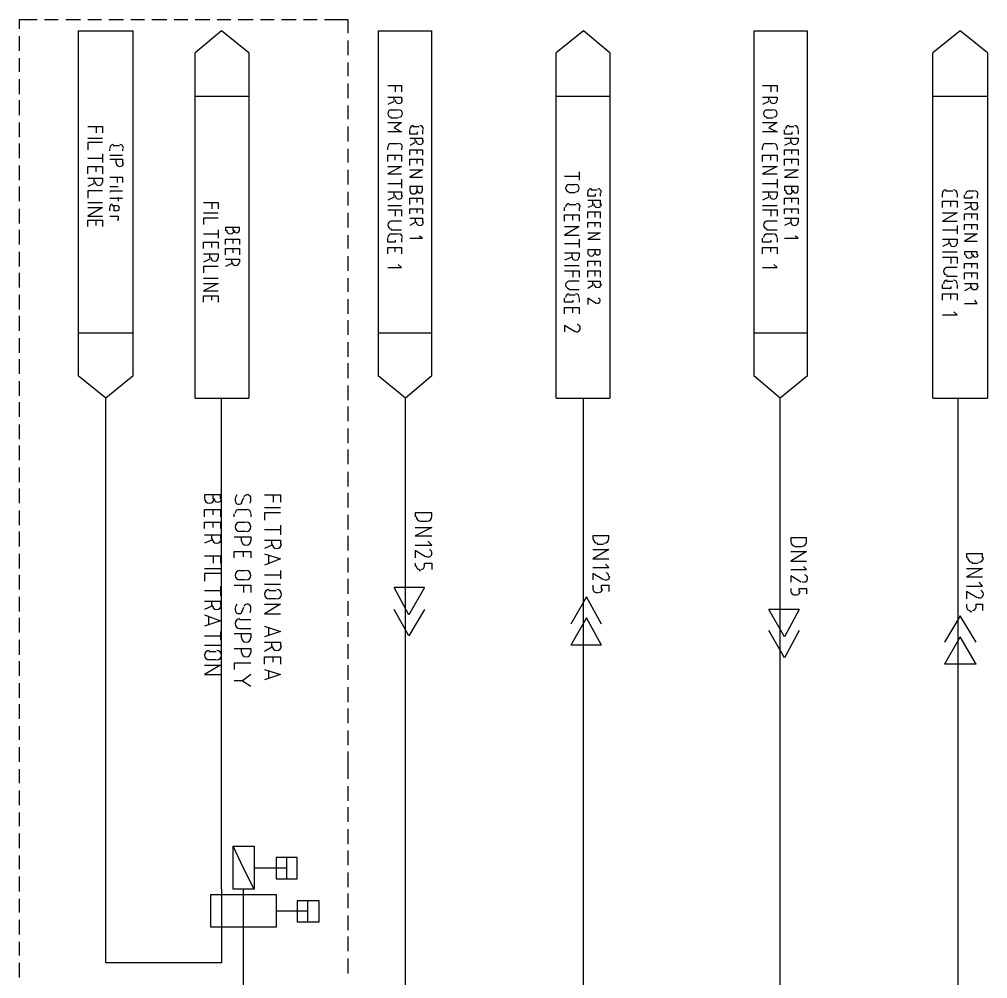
# Model space of a CAD drawing. Header units: millimetres. Extents: x 0 to 33.1, y 1.5 to 45.3.
# Drawn here: x 2.253 to 3.786, y 40.646 to 42.166 of the extents above; entities that cross this region are included whole.
import ezdxf

# ---------------------------------------------------------------- set-up
doc = ezdxf.new("R2010")
doc.units = ezdxf.units.MM
doc.header["$MEASUREMENT"] = 0
doc.layers.get('0').update_dxf_attribs({"linetype": 'CONTINUOUS'})

msp = doc.modelspace()

# ---------------------------------------------------------------- linework, layer by layer
at = {"color": 0, "linetype": 'Continuous'}
for p, q in [((2.25276, 42.1511), (2.25276, 42.1661)), ((2.25276, 42.1661), (2.28108, 42.1661)), ((2.29275, 42.1661), (2.31446, 42.1661)), ((2.32611, 42.1661), (2.34944, 42.1661)), ((2.36111, 42.1661), (2.38276, 42.1661)), ((2.39442, 42.1661), (2.41775, 42.1661)), ((2.42947, 42.1661), (2.45111, 42.1661)), ((2.46278, 42.1661), (2.48611, 42.1661)), ((2.49778, 42.1661), (2.51942, 42.1661)), ((2.53108, 42.1661), (2.55447, 42.1661)), ((2.56614, 42.1661), (2.58778, 42.1661)), ((2.59944, 42.1661), (2.62278, 42.1661)), ((2.63444, 42.1661), (2.65608, 42.1661)), ((2.66775, 42.1661), (2.69114, 42.1661)), ((2.70281, 42.1661), (2.72444, 42.1661)), ((2.73611, 42.1661), (2.76443, 42.1661)), ((2.76443, 42.1661), (2.77279, 42.1661)), ((2.77279, 42.1661), (2.77279, 42.1444)), ((2.25276, 42.1161), (2.25276, 42.1394)), ((2.34614, 42.1478), (2.43278, 42.1478)), ((2.34614, 42.1478), (2.34614, 41.6011)), ((2.43278, 41.6011), (2.43278, 42.1478)), ((2.57275, 42.1478), (2.53108, 42.1128)), ((2.6161, 42.1128), (2.57275, 42.1478)), ((2.82113, 42.1478), (2.90608, 42.1478)), ((2.82113, 42.1478), (2.82113, 41.6011)), ((2.90608, 41.6011), (2.90608, 42.1478)), ((3.14611, 42.1478), (3.10275, 42.1128)), ((3.18778, 42.1128), (3.14611, 42.1478)), ((3.41613, 42.1478), (3.50108, 42.1478)), ((3.41613, 42.1478), (3.41613, 41.6011)), ((3.50108, 41.6011), (3.50108, 42.1478)), ((3.74278, 42.1478), (3.69943, 42.1128)), ((3.78614, 42.1128), (3.74278, 42.1478)), ((2.77279, 42.1328), (2.77279, 42.1094)), ((2.53108, 41.5661), (2.53108, 42.1128)), ((2.6161, 42.1128), (2.6161, 41.5661)), ((3.10275, 41.5661), (3.10275, 42.1128)), ((3.18778, 42.1128), (3.18778, 41.5661)), ((3.69943, 41.5661), (3.69943, 42.1128)), ((3.78614, 42.1128), (3.78614, 41.5661)), ((2.25276, 42.0828), (2.25276, 42.1044)), ((2.77279, 42.0978), (2.77279, 42.0761)), ((2.25276, 42.0478), (2.25276, 42.0711)), ((2.77279, 42.0644), (2.77279, 42.0411)), ((2.8361, 42.0611), (2.85781, 42.0611)), ((2.84776, 42.0611), (2.84776, 42.0511)), ((2.85781, 42.0611), (2.85781, 42.0511)), ((3.42947, 42.0611), (3.45281, 42.0611)), ((3.44276, 42.0611), (3.44276, 42.0511)), ((3.45281, 42.0611), (3.45281, 42.0511)), ((2.25276, 42.0144), (2.25276, 42.0378)), ((2.53108, 42.0444), (2.6161, 42.0444)), ((2.8361, 42.0428), (2.85781, 42.0428)), ((2.84614, 42.0361), (2.8361, 42.0311)), ((2.84614, 42.0378), (2.84614, 42.0428)), ((2.85781, 42.0428), (2.85781, 42.0378)), ((3.10275, 42.0444), (3.18778, 42.0444)), ((3.42947, 42.0428), (3.45281, 42.0428)), ((3.43946, 42.0361), (3.42947, 42.0311)), ((3.43946, 42.0378), (3.43946, 42.0428)), ((3.45281, 42.0428), (3.45281, 42.0378)), ((3.69943, 42.0444), (3.78614, 42.0444)), ((2.77279, 42.0294), (2.77279, 42.0078)), ((2.8411, 42.0228), (2.85275, 42.0228)), ((3.43608, 42.0228), (3.44613, 42.0228)), ((2.25276, 41.9794), (2.25276, 42.0028)), ((2.8361, 42.0028), (2.85781, 42.0028)), ((2.85275, 42.0094), (2.8411, 42.0094)), ((2.85781, 42.0028), (2.84614, 41.9944)), ((3.42947, 42.0028), (3.45281, 42.0028)), ((3.44613, 42.0094), (3.43608, 42.0094)), ((3.45281, 42.0028), (3.43946, 41.9944)), ((2.36111, 41.9961), (2.38444, 41.9961)), ((2.37446, 41.9961), (2.37446, 41.9861)), ((2.38444, 41.9961), (2.38444, 41.9861)), ((2.77279, 41.9961), (2.77279, 41.9728)), ((2.85781, 41.9878), (2.8361, 41.9878)), ((2.84614, 41.9944), (2.85781, 41.9878)), ((2.8711, 41.9844), (2.8711, 41.9911)), ((2.88276, 41.9844), (2.8711, 41.9844)), ((2.87608, 41.9961), (2.88612, 41.9961)), ((2.88276, 41.9878), (2.88276, 41.9844)), ((2.89111, 41.9911), (2.89111, 41.9844)), ((3.45281, 41.9878), (3.42947, 41.9878)), ((3.43946, 41.9944), (3.45281, 41.9878)), ((3.46446, 41.9844), (3.46446, 41.9911)), ((3.47613, 41.9844), (3.46446, 41.9844)), ((3.47114, 41.9961), (3.47944, 41.9961)), ((3.47613, 41.9878), (3.47613, 41.9844)), ((3.48611, 41.9911), (3.48611, 41.9844)), ((2.25276, 41.9461), (2.25276, 41.9694)), ((2.36111, 41.9778), (2.38444, 41.9778)), ((2.38444, 41.9711), (2.36111, 41.9711)), ((2.36111, 41.9711), (2.36111, 41.9594)), ((2.8411, 41.9694), (2.85275, 41.9694)), ((2.8711, 41.9778), (2.89111, 41.9778)), ((2.87944, 41.9711), (2.8711, 41.9661)), ((2.87944, 41.9728), (2.87944, 41.9778)), ((2.89111, 41.9778), (2.89111, 41.9728)), ((3.43446, 41.9694), (3.44613, 41.9694)), ((3.46446, 41.9778), (3.48611, 41.9778)), ((3.47444, 41.9711), (3.46446, 41.9661)), ((3.47444, 41.9728), (3.47444, 41.9778)), ((3.48611, 41.9778), (3.48611, 41.9728)), ((2.39611, 41.9578), (2.39611, 41.9611)), ((2.4011, 41.9661), (2.41114, 41.9661)), ((2.41612, 41.9611), (2.41612, 41.9578)), ((2.77279, 41.9611), (2.77279, 41.9394)), ((2.8361, 41.9594), (2.8361, 41.9628)), ((2.85781, 41.9628), (2.85781, 41.9594)), ((2.8711, 41.9511), (2.8711, 41.9594)), ((2.8711, 41.9594), (2.89111, 41.9594)), ((2.88276, 41.9528), (2.88276, 41.9594)), ((2.89111, 41.9594), (2.89111, 41.9511)), ((3.42947, 41.9594), (3.42947, 41.9628)), ((3.45281, 41.9628), (3.45281, 41.9594)), ((3.46446, 41.9511), (3.46446, 41.9594)), ((3.46446, 41.9594), (3.48611, 41.9594)), ((3.47613, 41.9528), (3.47613, 41.9594)), ((3.48611, 41.9594), (3.48611, 41.9511)), ((2.36111, 41.9461), (2.38444, 41.9461)), ((2.38444, 41.9528), (2.38444, 41.9394)), ((2.39611, 41.9511), (2.41612, 41.9511)), ((2.39611, 41.9444), (2.41612, 41.9444)), ((2.40608, 41.9378), (2.40608, 41.9444)), ((2.41612, 41.9444), (2.41612, 41.9378)), ((2.8361, 41.9411), (2.8361, 41.9511)), ((2.8361, 41.9511), (2.85781, 41.9511)), ((2.84776, 41.9428), (2.84776, 41.9511)), ((2.85781, 41.9511), (2.85781, 41.9411)), ((2.8711, 41.9344), (2.8711, 41.9444)), ((2.8711, 41.9444), (2.89111, 41.9444)), ((2.88276, 41.9378), (2.88276, 41.9444)), ((2.89111, 41.9444), (2.89111, 41.9344)), ((3.42947, 41.9411), (3.42947, 41.9511)), ((3.42947, 41.9511), (3.45281, 41.9511)), ((3.44276, 41.9428), (3.44276, 41.9511)), ((3.45281, 41.9511), (3.45281, 41.9411)), ((3.46446, 41.9344), (3.46446, 41.9444)), ((3.46446, 41.9444), (3.48611, 41.9444)), ((3.47613, 41.9378), (3.47613, 41.9444)), ((3.48611, 41.9444), (3.48611, 41.9344)), ((2.25276, 41.9111), (2.25276, 41.9344)), ((2.36111, 41.9211), (2.36111, 41.9328)), ((2.36111, 41.9328), (2.38444, 41.9328)), ((2.37446, 41.9244), (2.37446, 41.9328)), ((2.38444, 41.9328), (2.38444, 41.9211)), ((2.77279, 41.9278), (2.77279, 41.9044)), ((2.8361, 41.9328), (2.85781, 41.9328)), ((2.85781, 41.9328), (2.8361, 41.9211)), ((2.8711, 41.9278), (2.89111, 41.9278)), ((2.89111, 41.9278), (2.8711, 41.9161)), ((3.13943, 41.9244), (3.13943, 41.9111)), ((3.42947, 41.9328), (3.45281, 41.9328)), ((3.45281, 41.9328), (3.42947, 41.9211)), ((3.46446, 41.9278), (3.48611, 41.9278)), ((3.48611, 41.9278), (3.46446, 41.9161)), ((2.36111, 41.9144), (2.38444, 41.9144)), ((2.3711, 41.9078), (2.3711, 41.9144)), ((2.38444, 41.9144), (2.38444, 41.9078)), ((2.39611, 41.9161), (2.41612, 41.9161)), ((2.40776, 41.9161), (2.40776, 41.9078)), ((2.41612, 41.9161), (2.41612, 41.9078)), ((2.8361, 41.9211), (2.85781, 41.9211)), ((2.85781, 41.9128), (2.85781, 41.8994)), ((2.8711, 41.9161), (2.89111, 41.9161)), ((3.1161, 41.9178), (3.13943, 41.9178)), ((3.42947, 41.9211), (3.45281, 41.9211)), ((3.45281, 41.9128), (3.45281, 41.8994)), ((3.46446, 41.9161), (3.48611, 41.9161)), ((2.25276, 41.8778), (2.25276, 41.9011)), ((2.3711, 41.9061), (2.36111, 41.9011)), ((2.38444, 41.8944), (2.36111, 41.8944)), ((2.36111, 41.8944), (2.36111, 41.8828)), ((2.39611, 41.9011), (2.40944, 41.9011)), ((2.39779, 41.8944), (2.41612, 41.8944)), ((2.41612, 41.9011), (2.41612, 41.9011)), ((2.77279, 41.8928), (2.77279, 41.8711)), ((2.8361, 41.9061), (2.85781, 41.9061)), ((2.8361, 41.8928), (2.85781, 41.8928)), ((2.84614, 41.8861), (2.84614, 41.8928)), ((2.85781, 41.8928), (2.85781, 41.8861)), ((2.8711, 41.9011), (2.8711, 41.8944)), ((2.89111, 41.9011), (2.8711, 41.9011)), ((2.88276, 41.8944), (2.88276, 41.9011)), ((2.89111, 41.8944), (2.89111, 41.9011)), ((3.12278, 41.9044), (3.13276, 41.9044)), ((3.15776, 41.8961), (3.16775, 41.8961)), ((3.42947, 41.9061), (3.45281, 41.9061)), ((3.42947, 41.8928), (3.45281, 41.8928)), ((3.43946, 41.8861), (3.43946, 41.8928)), ((3.45281, 41.8928), (3.45281, 41.8861)), ((3.46446, 41.9011), (3.46446, 41.8944)), ((3.48611, 41.9011), (3.46446, 41.9011)), ((3.47613, 41.8944), (3.47613, 41.9011)), ((3.48611, 41.8944), (3.48611, 41.9011)), ((3.71946, 41.8944), (3.73112, 41.8944)), ((3.75613, 41.8944), (3.76443, 41.8944)), ((2.39611, 41.8828), (2.41612, 41.8828)), ((2.40944, 41.8844), (2.40944, 41.8778)), ((2.84614, 41.8844), (2.8361, 41.8794)), ((2.8711, 41.8728), (2.8711, 41.8828)), ((2.8711, 41.8828), (2.89111, 41.8828)), ((2.88276, 41.8761), (2.88276, 41.8828)), ((2.89111, 41.8828), (2.89111, 41.8728)), ((3.13276, 41.8911), (3.12278, 41.8911)), ((3.15278, 41.8861), (3.15278, 41.8911)), ((3.16444, 41.8861), (3.15278, 41.8861)), ((3.15278, 41.8794), (3.17279, 41.8794)), ((3.16114, 41.8728), (3.16114, 41.8794)), ((3.16444, 41.8894), (3.16444, 41.8861)), ((3.17279, 41.8911), (3.17279, 41.8861)), ((3.17279, 41.8794), (3.17279, 41.8728)), ((3.43946, 41.8844), (3.42947, 41.8794)), ((3.46446, 41.8728), (3.46446, 41.8828)), ((3.46446, 41.8828), (3.48611, 41.8828)), ((3.47613, 41.8761), (3.47613, 41.8828)), ((3.48611, 41.8828), (3.48611, 41.8728)), ((3.71446, 41.8844), (3.71446, 41.8894)), ((3.71446, 41.8678), (3.71446, 41.8778)), ((3.71446, 41.8778), (3.73779, 41.8778)), ((3.72775, 41.8694), (3.72775, 41.8778)), ((3.73779, 41.8894), (3.73779, 41.8844)), ((3.73779, 41.8778), (3.73779, 41.8678)), ((3.74946, 41.8828), (3.74946, 41.8878)), ((3.76112, 41.8828), (3.74946, 41.8828)), ((3.76112, 41.8861), (3.76112, 41.8828)), ((3.76942, 41.8878), (3.76942, 41.8828)), ((2.25276, 41.8428), (2.25276, 41.8661)), ((2.36111, 41.8761), (2.38444, 41.8761)), ((2.36111, 41.8678), (2.38444, 41.8678)), ((2.38444, 41.8678), (2.36111, 41.8544)), ((2.39611, 41.8628), (2.39611, 41.8678)), ((2.39947, 41.8711), (2.40608, 41.8711)), ((2.40278, 41.8628), (2.40278, 41.8711)), ((2.40608, 41.8628), (2.40278, 41.8628)), ((2.54443, 41.8761), (2.56776, 41.8761)), ((2.55778, 41.8761), (2.55778, 41.8661)), ((2.56776, 41.8761), (2.56776, 41.8661)), ((2.8361, 41.8711), (2.85781, 41.8711)), ((2.8361, 41.8644), (2.85781, 41.8644)), ((2.84776, 41.8644), (2.84776, 41.8544)), ((2.85781, 41.8644), (2.85781, 41.8544)), ((2.8711, 41.8578), (2.8711, 41.8661)), ((2.8711, 41.8661), (2.89111, 41.8661)), ((2.88276, 41.8594), (2.88276, 41.8661)), ((2.89111, 41.8661), (2.89111, 41.8578)), ((3.1161, 41.8628), (3.1161, 41.8678)), ((3.12278, 41.8728), (3.13444, 41.8728)), ((3.13943, 41.8678), (3.13943, 41.8628)), ((3.16114, 41.8711), (3.15278, 41.8678)), ((3.42947, 41.8711), (3.45281, 41.8711)), ((3.42947, 41.8644), (3.45281, 41.8644)), ((3.44276, 41.8644), (3.44276, 41.8544)), ((3.45281, 41.8644), (3.45281, 41.8544)), ((3.46446, 41.8578), (3.46446, 41.8661)), ((3.46446, 41.8661), (3.48611, 41.8661)), ((3.47613, 41.8594), (3.47613, 41.8661)), ((3.48611, 41.8661), (3.48611, 41.8578)), ((3.74946, 41.8761), (3.76942, 41.8761)), ((3.75944, 41.8694), (3.74946, 41.8644)), ((3.75944, 41.8761), (3.75944, 41.8694)), ((3.76942, 41.8761), (3.76942, 41.8694)), ((2.36111, 41.8544), (2.38444, 41.8544)), ((2.36111, 41.8378), (2.36111, 41.8478)), ((2.36111, 41.8478), (2.38444, 41.8478)), ((2.37446, 41.8394), (2.37446, 41.8478)), ((2.38444, 41.8478), (2.38444, 41.8378)), ((2.39611, 41.8544), (2.40944, 41.8544)), ((2.40944, 41.8478), (2.40776, 41.8478)), ((2.40944, 41.8544), (2.40944, 41.8478)), ((2.54443, 41.8594), (2.56776, 41.8594)), ((2.56776, 41.8511), (2.54443, 41.8511)), ((2.54443, 41.8511), (2.54443, 41.8411)), ((2.77279, 41.8594), (2.77279, 41.8361)), ((2.85781, 41.8461), (2.8411, 41.8461)), ((2.8711, 41.8511), (2.89111, 41.8511)), ((2.87944, 41.8511), (2.87944, 41.8444)), ((2.89111, 41.8511), (2.89111, 41.8444)), ((3.1161, 41.8461), (3.1161, 41.8561)), ((3.1161, 41.8561), (3.13943, 41.8561)), ((3.12944, 41.8478), (3.12944, 41.8561)), ((3.13943, 41.8561), (3.13943, 41.8461)), ((3.15278, 41.8511), (3.15278, 41.8611)), ((3.15278, 41.8611), (3.17279, 41.8611)), ((3.16444, 41.8528), (3.16444, 41.8611)), ((3.17279, 41.8611), (3.17279, 41.8511)), ((3.45281, 41.8461), (3.43608, 41.8461)), ((3.46446, 41.8511), (3.48611, 41.8511)), ((3.47444, 41.8511), (3.47444, 41.8444)), ((3.48611, 41.8511), (3.48611, 41.8444)), ((3.71446, 41.8594), (3.73779, 41.8594)), ((3.73779, 41.8594), (3.71446, 41.8461)), ((3.71446, 41.8461), (3.73779, 41.8461)), ((3.74946, 41.8478), (3.74946, 41.8578)), ((3.74946, 41.8578), (3.76942, 41.8578)), ((3.76112, 41.8511), (3.76112, 41.8578)), ((3.76942, 41.8578), (3.76942, 41.8478)), ((2.25276, 41.8094), (2.25276, 41.8328)), ((2.56776, 41.8328), (2.56776, 41.8194)), ((2.57943, 41.8361), (2.57943, 41.8311)), ((2.60113, 41.8361), (2.57943, 41.8361)), ((2.5911, 41.8311), (2.5911, 41.8361)), ((2.60113, 41.8311), (2.60113, 41.8361)), ((2.8411, 41.8328), (2.85781, 41.8328)), ((2.87944, 41.8444), (2.8711, 41.8394)), ((3.1161, 41.8378), (3.13943, 41.8378)), ((3.13943, 41.8378), (3.1161, 41.8244)), ((3.15278, 41.8361), (3.15278, 41.8444)), ((3.15278, 41.8444), (3.17279, 41.8444)), ((3.16444, 41.8378), (3.16444, 41.8444)), ((3.17279, 41.8444), (3.17279, 41.8361)), ((3.43608, 41.8328), (3.45281, 41.8328)), ((3.47444, 41.8444), (3.46446, 41.8394)), ((3.71446, 41.8328), (3.73779, 41.8328)), ((3.73779, 41.8394), (3.73779, 41.8261)), ((3.74946, 41.8328), (3.74946, 41.8411)), ((3.74946, 41.8411), (3.76942, 41.8411)), ((3.76112, 41.8344), (3.76112, 41.8411)), ((3.76942, 41.8411), (3.76942, 41.8328)), ((2.54443, 41.8261), (2.56776, 41.8261)), ((2.57943, 41.8094), (2.57943, 41.8178)), ((2.57943, 41.8178), (2.60113, 41.8178)), ((2.5911, 41.8111), (2.5911, 41.8178)), ((2.60113, 41.8178), (2.60113, 41.8094)), ((2.77279, 41.8244), (2.77279, 41.8028)), ((2.8361, 41.8128), (2.8361, 41.8194)), ((2.8411, 41.8261), (2.85275, 41.8261)), ((2.84776, 41.8161), (2.84776, 41.8128)), ((2.85781, 41.8194), (2.85781, 41.8128)), ((2.8711, 41.8194), (2.89111, 41.8194)), ((2.89111, 41.8194), (2.88612, 41.8228)), ((3.1161, 41.8244), (3.13943, 41.8244)), ((3.13943, 41.8178), (3.13943, 41.8044)), ((3.15278, 41.8278), (3.17279, 41.8278)), ((3.17279, 41.8278), (3.15278, 41.8178)), ((3.15278, 41.8178), (3.17279, 41.8178)), ((3.42947, 41.8128), (3.42947, 41.8194)), ((3.43608, 41.8261), (3.44613, 41.8261)), ((3.44276, 41.8161), (3.44276, 41.8128)), ((3.45281, 41.8194), (3.45281, 41.8128)), ((3.46446, 41.8194), (3.48611, 41.8194)), ((3.48611, 41.8194), (3.48113, 41.8228)), ((3.71446, 41.8178), (3.73779, 41.8178)), ((3.72444, 41.8178), (3.72444, 41.8111)), ((3.73779, 41.8178), (3.73779, 41.8111)), ((3.74946, 41.8261), (3.76942, 41.8261)), ((3.76942, 41.8261), (3.74946, 41.8144)), ((2.54443, 41.8028), (2.54443, 41.8128)), ((2.54443, 41.8128), (2.56776, 41.8128)), ((2.55778, 41.8044), (2.55778, 41.8128)), ((2.56776, 41.8128), (2.56776, 41.8028)), ((2.57943, 41.7928), (2.57943, 41.8028)), ((2.57943, 41.8028), (2.60113, 41.8028)), ((2.5911, 41.7961), (2.5911, 41.8028)), ((2.60113, 41.8028), (2.60113, 41.7928)), ((2.84776, 41.8128), (2.8361, 41.8128)), ((2.8361, 41.7944), (2.8361, 41.8044)), ((2.8361, 41.8044), (2.85781, 41.8044)), ((2.84776, 41.7978), (2.84776, 41.8044)), ((2.85781, 41.8044), (2.85781, 41.7944)), ((3.1161, 41.8111), (3.13943, 41.8111)), ((3.15278, 41.8011), (3.15278, 41.7961)), ((3.17279, 41.8011), (3.15278, 41.8011)), ((3.16444, 41.7961), (3.16444, 41.8011)), ((3.17279, 41.7961), (3.17279, 41.8011)), ((3.44276, 41.8128), (3.42947, 41.8128)), ((3.42947, 41.7944), (3.42947, 41.8044)), ((3.42947, 41.8044), (3.45281, 41.8044)), ((3.44276, 41.7978), (3.44276, 41.8044)), ((3.45281, 41.8044), (3.45281, 41.7944)), ((3.72444, 41.8111), (3.71446, 41.8061)), ((3.74946, 41.8144), (3.76942, 41.8144)), ((2.25276, 41.7744), (2.25276, 41.7978)), ((2.54443, 41.7944), (2.56776, 41.7944)), ((2.55447, 41.7861), (2.54443, 41.7811)), ((2.55447, 41.7878), (2.55447, 41.7944)), ((2.56776, 41.7944), (2.56776, 41.7878)), ((2.57943, 41.7861), (2.60113, 41.7861)), ((2.58946, 41.7811), (2.58946, 41.7861)), ((2.60113, 41.7861), (2.60113, 41.7811)), ((2.77279, 41.7911), (2.77279, 41.7678)), ((3.1161, 41.7961), (3.13943, 41.7961)), ((3.12776, 41.7894), (3.1161, 41.7844)), ((3.12776, 41.7961), (3.12776, 41.7894)), ((3.13943, 41.7961), (3.13943, 41.7894)), ((3.71446, 41.7978), (3.73779, 41.7978)), ((3.71446, 41.7894), (3.73779, 41.7894)), ((3.72775, 41.7894), (3.72775, 41.7794)), ((3.73779, 41.7894), (3.73779, 41.7794)), ((3.74946, 41.7978), (3.74946, 41.7928)), ((3.76942, 41.7978), (3.74946, 41.7978)), ((3.76112, 41.7928), (3.76112, 41.7978)), ((3.76942, 41.7928), (3.76942, 41.7978)), ((2.56776, 41.7744), (2.54443, 41.7744)), ((2.54443, 41.7744), (2.54443, 41.7644)), ((2.58946, 41.7794), (2.57943, 41.7744)), ((2.8361, 41.7728), (2.85781, 41.7728)), ((2.85781, 41.7728), (2.85275, 41.7778)), ((3.1161, 41.7761), (3.13943, 41.7761)), ((3.15278, 41.7744), (3.15278, 41.7828)), ((3.15278, 41.7828), (3.17279, 41.7828)), ((3.16444, 41.7761), (3.16444, 41.7828)), ((3.17279, 41.7828), (3.17279, 41.7744)), ((3.42947, 41.7728), (3.45281, 41.7728)), ((3.45281, 41.7728), (3.44775, 41.7778)), ((3.73779, 41.7728), (3.72114, 41.7728)), ((3.74946, 41.7711), (3.74946, 41.7794)), ((3.74946, 41.7794), (3.76942, 41.7794)), ((3.76112, 41.7728), (3.76112, 41.7794)), ((3.76942, 41.7794), (3.76942, 41.7711)), ((2.25276, 41.7411), (2.25276, 41.7644)), ((2.54443, 41.7561), (2.56776, 41.7561)), ((2.77279, 41.7561), (2.77279, 41.7344)), ((3.1161, 41.7678), (3.13943, 41.7678)), ((3.12944, 41.7678), (3.12944, 41.7578)), ((3.13943, 41.7678), (3.13943, 41.7578)), ((3.15278, 41.7578), (3.15278, 41.7678)), ((3.15278, 41.7678), (3.17279, 41.7678)), ((3.16444, 41.7594), (3.16444, 41.7678)), ((3.17279, 41.7678), (3.17279, 41.7578)), ((3.72114, 41.7594), (3.73779, 41.7594)), ((3.74946, 41.7544), (3.74946, 41.7644)), ((3.74946, 41.7644), (3.76942, 41.7644)), ((3.76112, 41.7578), (3.76112, 41.7644)), ((3.76942, 41.7644), (3.76942, 41.7544)), ((2.54443, 41.7478), (2.56776, 41.7478)), ((2.56776, 41.7478), (2.54443, 41.7361)), ((3.13943, 41.7511), (3.12278, 41.7511)), ((3.15278, 41.7511), (3.17279, 41.7511)), ((3.16114, 41.7444), (3.15278, 41.7394)), ((3.16114, 41.7461), (3.16114, 41.7511)), ((3.17279, 41.7511), (3.17279, 41.7461)), ((3.71446, 41.7394), (3.71446, 41.7461)), ((3.72775, 41.7394), (3.71446, 41.7394)), ((3.72114, 41.7511), (3.73112, 41.7511)), ((3.72775, 41.7428), (3.72775, 41.7394)), ((3.73779, 41.7461), (3.73779, 41.7394)), ((3.74946, 41.7478), (3.76942, 41.7478)), ((3.75944, 41.7411), (3.74946, 41.7361)), ((3.75944, 41.7428), (3.75944, 41.7478)), ((3.76942, 41.7478), (3.76942, 41.7428)), ((2.25276, 41.7061), (2.25276, 41.7294)), ((2.54443, 41.7361), (2.56776, 41.7361)), ((2.54443, 41.7178), (2.54443, 41.7278)), ((2.54443, 41.7278), (2.56776, 41.7278)), ((2.55778, 41.7211), (2.55778, 41.7278)), ((2.56776, 41.7278), (2.56776, 41.7178)), ((3.1161, 41.7178), (3.1161, 41.7244)), ((3.12278, 41.7378), (3.13943, 41.7378)), ((3.12278, 41.7294), (3.13276, 41.7294)), ((3.13943, 41.7244), (3.13943, 41.7178)), ((3.16613, 41.7161), (3.15278, 41.7244)), ((3.15278, 41.7244), (3.15278, 41.7144)), ((3.71446, 41.7211), (3.71446, 41.7311)), ((3.71446, 41.7311), (3.73779, 41.7311)), ((3.72775, 41.7228), (3.72775, 41.7311)), ((3.73779, 41.7311), (3.73779, 41.7211)), ((2.77279, 41.7228), (2.77279, 41.6994)), ((3.12944, 41.7178), (3.1161, 41.7178)), ((3.1161, 41.6994), (3.1161, 41.7094)), ((3.1161, 41.7094), (3.13943, 41.7094)), ((3.12944, 41.7211), (3.12944, 41.7178)), ((3.12944, 41.7011), (3.12944, 41.7094)), ((3.13943, 41.7094), (3.13943, 41.6994)), ((3.74946, 41.7161), (3.76942, 41.7161)), ((3.76942, 41.7161), (3.76611, 41.7211)), ((2.25276, 41.6728), (2.25276, 41.6961)), ((3.71446, 41.6978), (3.73779, 41.6978)), ((3.73779, 41.6978), (3.73281, 41.7028)), ((2.77279, 41.6894), (2.77279, 41.6661)), ((3.13276, 41.6711), (3.1161, 41.6811)), ((3.1161, 41.6811), (3.1161, 41.6711)), ((2.34614, 41.6694), (2.43278, 41.6694)), ((2.82113, 41.6694), (2.90608, 41.6694)), ((3.41613, 41.6694), (3.50108, 41.6694)), ((2.25276, 41.6378), (2.25276, 41.6611)), ((2.77279, 41.6544), (2.77279, 41.6311)), ((2.25276, 41.6044), (2.25276, 41.6278)), ((2.77279, 41.6211), (2.77279, 41.5978)), ((2.38943, 41.5661), (2.34614, 41.6011)), ((2.43278, 41.6011), (2.38943, 41.5661)), ((2.86442, 41.5661), (2.82113, 41.6011)), ((2.90608, 41.6011), (2.86442, 41.5661)), ((3.45779, 41.5661), (3.41613, 41.6011)), ((3.50108, 41.6011), (3.45779, 41.5661)), ((2.25276, 41.5694), (2.25276, 41.5928)), ((2.77279, 41.5861), (2.77279, 41.5628)), ((2.25276, 41.5361), (2.25276, 41.5594)), ((2.38943, 40.6711), (2.38943, 41.5661)), ((2.53108, 41.5661), (2.6161, 41.5661)), ((2.57275, 40.7878), (2.57275, 41.5661)), ((3.10275, 41.5661), (3.18778, 41.5661)), ((3.69943, 41.5661), (3.78614, 41.5661)), ((2.77279, 41.5528), (2.77279, 41.5294)), ((2.25276, 41.5011), (2.25276, 41.5244)), ((2.77279, 41.5178), (2.77279, 41.4944)), ((2.25276, 41.4678), (2.25276, 41.4911)), ((2.77279, 41.4844), (2.77279, 41.4611)), ((2.25276, 41.4328), (2.25276, 41.4561)), ((2.77279, 41.4494), (2.77279, 41.4261)), ((2.25276, 41.3994), (2.25276, 41.4228)), ((2.54611, 41.4128), (2.54611, 41.4061)), ((2.57113, 41.4128), (2.54611, 41.4128)), ((2.55946, 41.4061), (2.55946, 41.4128)), ((2.57113, 41.4061), (2.57113, 41.4128)), ((2.60781, 41.4078), (2.60444, 41.4011)), ((2.64111, 41.4128), (2.66612, 41.4128)), ((2.65446, 41.4128), (2.65446, 41.4011)), ((2.66612, 41.4128), (2.66612, 41.4011)), ((2.77279, 41.4161), (2.77279, 41.3928)), ((2.25276, 41.3644), (2.25276, 41.3878)), ((2.54611, 41.3778), (2.54611, 41.3894)), ((2.54611, 41.3894), (2.57113, 41.3894)), ((2.55946, 41.3811), (2.55946, 41.3894)), ((2.57113, 41.3894), (2.57113, 41.3778)), ((2.59944, 41.3894), (2.61279, 41.3894)), ((2.64111, 41.3928), (2.66612, 41.3928)), ((2.59278, 41.3778), (2.59278, 41.3828)), ((2.61947, 41.3828), (2.61947, 41.3778)), ((2.66612, 41.3844), (2.64111, 41.3844)), ((2.64111, 41.3844), (2.64111, 41.3728)), ((2.77279, 41.3811), (2.77279, 41.3578)), ((2.87944, 41.3844), (2.87944, 41.3778)), ((2.90608, 41.3844), (2.87944, 41.3844)), ((2.88781, 41.3711), (2.89779, 41.3711)), ((2.90608, 41.3778), (2.90608, 41.3844)), ((2.54611, 41.3594), (2.54611, 41.3694)), ((2.54611, 41.3694), (2.57113, 41.3694)), ((2.55946, 41.3611), (2.55946, 41.3694)), ((2.57113, 41.3694), (2.57113, 41.3594)), ((2.60113, 41.3694), (2.61111, 41.3694)), ((2.64111, 41.3578), (2.66612, 41.3578)), ((2.66612, 41.3644), (2.66612, 41.3494)), ((2.87944, 41.3611), (2.90608, 41.3611)), ((2.90608, 41.3611), (2.87944, 41.3478)), ((2.25276, 41.3311), (2.25276, 41.3544)), ((2.54611, 41.3494), (2.57113, 41.3494)), ((2.55778, 41.3411), (2.54611, 41.3361)), ((2.55778, 41.3428), (2.55778, 41.3494)), ((2.57113, 41.3494), (2.57113, 41.3428)), ((2.59278, 41.3461), (2.61947, 41.3461)), ((2.61111, 41.3544), (2.60113, 41.3544)), ((2.60444, 41.3394), (2.60444, 41.3461)), ((2.61947, 41.3461), (2.61947, 41.3394)), ((2.64111, 41.3411), (2.66612, 41.3411)), ((2.65278, 41.3344), (2.65278, 41.3411)), ((2.66612, 41.3411), (2.66612, 41.3344)), ((2.77279, 41.3478), (2.77279, 41.3244)), ((2.87944, 41.3478), (2.90608, 41.3478)), ((3.16114, 41.3478), (3.16114, 41.3428)), ((3.18608, 41.3478), (3.16114, 41.3478)), ((3.18608, 41.3428), (3.18608, 41.3478)), ((3.47444, 41.3444), (3.47444, 41.3378)), ((3.49946, 41.3444), (3.47444, 41.3444)), ((3.49946, 41.3378), (3.49946, 41.3444)), ((2.65278, 41.3328), (2.64111, 41.3278)), ((2.87944, 41.3328), (2.90608, 41.3328)), ((2.90608, 41.3328), (2.89947, 41.3394)), ((3.16114, 41.3261), (3.18608, 41.3261)), ((3.18608, 41.3261), (3.16114, 41.3111)), ((3.16775, 41.3344), (3.17779, 41.3344)), ((3.48113, 41.3311), (3.4911, 41.3311)), ((2.25276, 41.2961), (2.25276, 41.3194)), ((2.54611, 41.3161), (2.57113, 41.3161)), ((2.55946, 41.3161), (2.55946, 41.3044)), ((2.57113, 41.3161), (2.57113, 41.3044)), ((2.59278, 41.3128), (2.59278, 41.3228)), ((2.59278, 41.3228), (2.61947, 41.3228)), ((2.60781, 41.3144), (2.60781, 41.3228)), ((2.61947, 41.3228), (2.61947, 41.3128)), ((2.64111, 41.3194), (2.66612, 41.3111)), ((2.66612, 41.3111), (2.64111, 41.3011)), ((2.64779, 41.3044), (2.64779, 41.3161)), ((2.77279, 41.3128), (2.77279, 41.2894)), ((2.89611, 41.3144), (2.87944, 41.3244)), ((2.87944, 41.3244), (2.87944, 41.3128)), ((3.16114, 41.3111), (3.18608, 41.3111)), ((3.47444, 41.3228), (3.49946, 41.3228)), ((3.49946, 41.3228), (3.47444, 41.3078)), ((3.75276, 41.3194), (3.75276, 41.3128)), ((3.77778, 41.3194), (3.75276, 41.3194)), ((3.77778, 41.3128), (3.77778, 41.3194)), ((2.54611, 41.2961), (2.57113, 41.2961)), ((2.87944, 41.3044), (2.87944, 41.2994)), ((2.89442, 41.2994), (2.89442, 41.3044)), ((2.89442, 41.3044), (2.90608, 41.3044)), ((2.90608, 41.3044), (2.90608, 41.2944)), ((3.16114, 41.2978), (3.18608, 41.2978)), ((3.18608, 41.2978), (3.1811, 41.3028)), ((3.47444, 41.3078), (3.49946, 41.3078)), ((3.47444, 41.2944), (3.49946, 41.2944)), ((3.49946, 41.2944), (3.49447, 41.2994)), ((3.75276, 41.2961), (3.77778, 41.2961)), ((3.77778, 41.2961), (3.75276, 41.2828)), ((3.76112, 41.3044), (3.77111, 41.3044)), ((2.25276, 41.2628), (2.25276, 41.2861)), ((2.57113, 41.2878), (2.54611, 41.2878)), ((2.54611, 41.2878), (2.54611, 41.2761)), ((2.60113, 41.2928), (2.61111, 41.2928)), ((2.64111, 41.2861), (2.66612, 41.2861)), ((2.66612, 41.2928), (2.66612, 41.2794)), ((2.77279, 41.2794), (2.77279, 41.2561)), ((2.88612, 41.2928), (2.88781, 41.2928)), ((3.17779, 41.2778), (3.16114, 41.2878)), ((3.16114, 41.2878), (3.16114, 41.2778)), ((3.4911, 41.2744), (3.47444, 41.2844)), ((3.47444, 41.2844), (3.47444, 41.2744)), ((3.75276, 41.2828), (3.77778, 41.2828)), ((2.57113, 41.2678), (2.57113, 41.2528)), ((2.59278, 41.2694), (2.61947, 41.2694)), ((2.61111, 41.2778), (2.60113, 41.2778)), ((2.60781, 41.2694), (2.60781, 41.2578)), ((2.61947, 41.2694), (2.61947, 41.2578)), ((2.64111, 41.2711), (2.66612, 41.2711)), ((2.86947, 41.2228), (2.84614, 41.2661)), ((2.89442, 41.2661), (2.84614, 41.2661)), ((2.89442, 41.2661), (2.86947, 41.2228)), ((3.16114, 41.2694), (3.16114, 41.2628)), ((3.17443, 41.2628), (3.17443, 41.2694)), ((3.17443, 41.2694), (3.18608, 41.2694)), ((3.18608, 41.2694), (3.18608, 41.2594)), ((3.47444, 41.2644), (3.47444, 41.2594)), ((3.48779, 41.2594), (3.48779, 41.2644)), ((3.48779, 41.2644), (3.49946, 41.2644)), ((3.49946, 41.2644), (3.49946, 41.2561)), ((3.75276, 41.2678), (3.77778, 41.2678)), ((3.77778, 41.2678), (3.77279, 41.2744)), ((2.25276, 41.2278), (2.25276, 41.2511)), ((2.54611, 41.2611), (2.57113, 41.2611)), ((2.64779, 41.2611), (2.65944, 41.2611)), ((3.1511, 41.2511), (3.12608, 41.2078)), ((3.17443, 41.2078), (3.1511, 41.2511)), ((3.16613, 41.2578), (3.16943, 41.2578)), ((3.47944, 41.2544), (3.48281, 41.2544)), ((3.76942, 41.2494), (3.75276, 41.2594)), ((3.75276, 41.2594), (3.75276, 41.2478)), ((2.54611, 41.2444), (2.57113, 41.2444)), ((2.55778, 41.2361), (2.54611, 41.2311)), ((2.55778, 41.2378), (2.55778, 41.2444)), ((2.57113, 41.2444), (2.57113, 41.2378)), ((2.60781, 41.2344), (2.60444, 41.2261)), ((2.64111, 41.2394), (2.66612, 41.2394)), ((2.66612, 41.2394), (2.64111, 41.2244)), ((2.65944, 41.2478), (2.64779, 41.2478)), ((2.77279, 41.2444), (2.77279, 41.2211)), ((3.75276, 41.2394), (3.75276, 41.2344)), ((3.76779, 41.2344), (3.76779, 41.2394)), ((3.76779, 41.2394), (3.77778, 41.2394)), ((3.77778, 41.2394), (3.77778, 41.2294)), ((2.25276, 41.1944), (2.25276, 41.2178)), ((2.54611, 41.2228), (2.57113, 41.2128)), ((2.55279, 41.2078), (2.55279, 41.2194)), ((2.64111, 41.2244), (2.66612, 41.2244)), ((2.86947, 41.1894), (2.84614, 41.2311)), ((2.89442, 41.2311), (2.86947, 41.1894)), ((3.1511, 41.2178), (3.12608, 41.1744)), ((3.17443, 41.1744), (3.1511, 41.2178)), ((3.46446, 41.1878), (3.43946, 41.2311)), ((3.48779, 41.2311), (3.43946, 41.2311)), ((3.48779, 41.2311), (3.46446, 41.1878)), ((3.74278, 41.2211), (3.71778, 41.1794)), ((3.76779, 41.1794), (3.74278, 41.2211)), ((3.75776, 41.2278), (3.76112, 41.2278)), ((2.57113, 41.2128), (2.54611, 41.2044)), ((2.61947, 41.2144), (2.60113, 41.2144)), ((2.64111, 41.2044), (2.66612, 41.1961)), ((2.64779, 41.1911), (2.64779, 41.2028)), ((2.77279, 41.2111), (2.77279, 41.1878)), ((2.54611, 41.1894), (2.57113, 41.1894)), ((2.57113, 41.1961), (2.57113, 41.1828)), ((2.59278, 41.1928), (2.61947, 41.1928)), ((2.60113, 41.2011), (2.61947, 41.2011)), ((2.60444, 41.1861), (2.60444, 41.1928)), ((2.61947, 41.1928), (2.61947, 41.1861)), ((2.66612, 41.1961), (2.64111, 41.1878)), ((3.46446, 41.1544), (3.43946, 41.1978)), ((3.48779, 41.1978), (3.46446, 41.1544)), ((3.74278, 41.1878), (3.71778, 41.1444)), ((3.76779, 41.1444), (3.74278, 41.1878)), ((2.25276, 41.1594), (2.25276, 41.1828)), ((2.54611, 41.1744), (2.57113, 41.1744)), ((2.64111, 41.1794), (2.66612, 41.1794)), ((2.65278, 41.1728), (2.65278, 41.1794)), ((2.66612, 41.1794), (2.66612, 41.1728)), ((2.77279, 41.1761), (2.77279, 41.1528)), ((3.17443, 41.1744), (3.12608, 41.1744)), ((2.55279, 41.1644), (2.56446, 41.1644)), ((2.59278, 41.1694), (2.61947, 41.1694)), ((2.60444, 41.1628), (2.60444, 41.1694)), ((2.61947, 41.1694), (2.61947, 41.1628)), ((2.65278, 41.1711), (2.64111, 41.1644)), ((2.64111, 41.1444), (2.64111, 41.1561)), ((2.64111, 41.1561), (2.66612, 41.1561)), ((2.65446, 41.1478), (2.65446, 41.1561)), ((2.66612, 41.1561), (2.66612, 41.1444)), ((2.25276, 41.1261), (2.25276, 41.1494)), ((2.54611, 41.1428), (2.57113, 41.1428)), ((2.57113, 41.1428), (2.54611, 41.1278)), ((2.56446, 41.1511), (2.55279, 41.1511)), ((2.61947, 41.1461), (2.59278, 41.1461)), ((2.59278, 41.1461), (2.59278, 41.1361)), ((2.77279, 41.1428), (2.77279, 41.1194)), ((3.76779, 41.1444), (3.71778, 41.1444)), ((2.54611, 41.1278), (2.57113, 41.1278)), ((2.61947, 41.1278), (2.60613, 41.1178)), ((2.64111, 41.1361), (2.66612, 41.1278)), ((2.66612, 41.1278), (2.64111, 41.1194)), ((2.64779, 41.1228), (2.64779, 41.1344)), ((2.25276, 41.0911), (2.25276, 41.1144)), ((2.60613, 41.1178), (2.59278, 41.1178)), ((2.60613, 41.1178), (2.61947, 41.1094)), ((2.77279, 41.1078), (2.77279, 41.0844)), ((2.25276, 41.0578), (2.25276, 41.0811)), ((2.77279, 41.0744), (2.77279, 41.0511)), ((2.25276, 41.0244), (2.25276, 41.0461)), ((2.77279, 41.0394), (2.77279, 41.0161)), ((2.25276, 40.9894), (2.25276, 41.0128)), ((2.77279, 41.0061), (2.77279, 40.9844)), ((2.25276, 40.9561), (2.25276, 40.9778)), ((2.77279, 40.9844), (2.77279, 40.9628)), ((2.25276, 40.9211), (2.25276, 40.9444)), ((2.77279, 40.9511), (2.77279, 40.9278)), ((2.77279, 40.9178), (2.77279, 40.8944)), ((2.25276, 40.8878), (2.25276, 40.9094)), ((2.77279, 40.8828), (2.77279, 40.8594)), ((2.25276, 40.8528), (2.25276, 40.8761)), ((2.60781, 40.8211), (2.5911, 40.8561)), ((2.5911, 40.8561), (2.62446, 40.8561)), ((2.5911, 40.7878), (2.5911, 40.8561)), ((2.62446, 40.8561), (2.62446, 40.7878)), ((2.77279, 40.8494), (2.77279, 40.8261)), ((2.25276, 40.8194), (2.25276, 40.8411)), ((2.69276, 40.8378), (2.65944, 40.8378)), ((2.65944, 40.8378), (2.65944, 40.8044)), ((2.67611, 40.8044), (2.67611, 40.8378)), ((2.69276, 40.8044), (2.69276, 40.8378)), ((2.62446, 40.7878), (2.60781, 40.8211)), ((2.67611, 40.8211), (2.62446, 40.8211)), ((2.25276, 40.7844), (2.25276, 40.8078)), ((2.65944, 40.8044), (2.69276, 40.8044)), ((2.77279, 40.8144), (2.77279, 40.7911)), ((2.25276, 40.7511), (2.25276, 40.7728)), ((2.5561, 40.7278), (2.5561, 40.7794)), ((2.5561, 40.7794), (2.65944, 40.7794)), ((2.57275, 40.7878), (2.57275, 40.7194)), ((2.62446, 40.7878), (2.5911, 40.7878)), ((2.60781, 40.7194), (2.60781, 40.7878)), ((2.65944, 40.7794), (2.65944, 40.7278)), ((2.77279, 40.7811), (2.77279, 40.7578)), ((2.72775, 40.7694), (2.69276, 40.7694)), ((2.69276, 40.7694), (2.69276, 40.7361)), ((2.70942, 40.7361), (2.70942, 40.7694)), ((2.72775, 40.7361), (2.72775, 40.7694)), ((2.70942, 40.7528), (2.65944, 40.7528)), ((2.77279, 40.7461), (2.77279, 40.7228)), ((2.25276, 40.7161), (2.25276, 40.7394)), ((2.65944, 40.7278), (2.5561, 40.7278)), ((2.69276, 40.7361), (2.72775, 40.7361)), ((2.57275, 40.7194), (2.57275, 40.6711)), ((2.77279, 40.7128), (2.77279, 40.6894)), ((2.25276, 40.6828), (2.25276, 40.7044)), ((2.25276, 40.6478), (2.25276, 40.6711)), ((2.57275, 40.6711), (2.38943, 40.6711)), ((2.77279, 40.6778), (2.77279, 40.6544))]:
    msp.add_line(p, q, dxfattribs=at)
at = {"color": 104, "linetype": 'Continuous'}
for p, q in [((2.86442, 23.3911), (2.86442, 41.5661)), ((3.14611, 26.9611), (3.14611, 41.5661))]:
    msp.add_line(p, q, dxfattribs=at)
at = {"color": 3, "linetype": 'Continuous'}
for p, q in [((3.45779, 24.6461), (3.45779, 41.5661)), ((3.73942, 26.9611), (3.73942, 41.5661))]:
    msp.add_line(p, q, dxfattribs=at)
at = {"color": 7, "linetype": 'Continuous'}
msp.add_line((2.60781, 23.0778), (2.60781, 40.7194), dxfattribs=at)
at = {"color": 0, "linetype": 'Continuous'}
for points in [[(2.84776, 42.0386), (2.84776, 42.0354), (2.85038, 42.0328), (2.85363, 42.0328)], [(2.85363, 42.0328), (2.85682, 42.0328), (2.85943, 42.0354), (2.85943, 42.0386)], [(3.44114, 42.0386), (3.44114, 42.0354), (3.44374, 42.0328), (3.44694, 42.0328)], [(3.44694, 42.0328), (3.45014, 42.0328), (3.45281, 42.0354), (3.45281, 42.0386)], [(2.84196, 42.0228), (2.83871, 42.0228), (2.8361, 42.0201), (2.8361, 42.0169)], [(2.8361, 42.0169), (2.8361, 42.0138), (2.83871, 42.0111), (2.84196, 42.0111)], [(2.85943, 42.0169), (2.85943, 42.0201), (2.85682, 42.0228), (2.85363, 42.0228)], [(2.85363, 42.0111), (2.85682, 42.0111), (2.85943, 42.0138), (2.85943, 42.0169)], [(3.43696, 42.0228), (3.43371, 42.0228), (3.4311, 42.0201), (3.4311, 42.0169)], [(3.4311, 42.0169), (3.4311, 42.0138), (3.43371, 42.0111), (3.43696, 42.0111)], [(3.45281, 42.0169), (3.45281, 42.0201), (3.45014, 42.0228), (3.44694, 42.0228)], [(3.44694, 42.0111), (3.45014, 42.0111), (3.45281, 42.0138), (3.45281, 42.0169)], [(2.87696, 41.9978), (2.87369, 41.9978), (2.8711, 41.9951), (2.8711, 41.9919)], [(2.89279, 41.9919), (2.89279, 41.9951), (2.89019, 41.9978), (2.88693, 41.9978)], [(3.47194, 41.9978), (3.46869, 41.9978), (3.4661, 41.9951), (3.4661, 41.9919)], [(3.48611, 41.9919), (3.48611, 41.9951), (3.48351, 41.9978), (3.48025, 41.9978)], [(2.84196, 41.9694), (2.83871, 41.9694), (2.8361, 41.9668), (2.8361, 41.9636)], [(2.85943, 41.9636), (2.85943, 41.9668), (2.85682, 41.9694), (2.85363, 41.9694)], [(2.88112, 41.9736), (2.88112, 41.9704), (2.88374, 41.9678), (2.88693, 41.9678)], [(2.88693, 41.9678), (2.89019, 41.9678), (2.89279, 41.9704), (2.89279, 41.9736)], [(3.43528, 41.9694), (3.43207, 41.9694), (3.42947, 41.9668), (3.42947, 41.9636)], [(3.45281, 41.9636), (3.45281, 41.9668), (3.45014, 41.9694), (3.44694, 41.9694)], [(3.47444, 41.9736), (3.47444, 41.9704), (3.47706, 41.9678), (3.48025, 41.9678)], [(3.48025, 41.9678), (3.48351, 41.9678), (3.48611, 41.9704), (3.48611, 41.9736)], [(2.40196, 41.9678), (2.39871, 41.9678), (2.39611, 41.9651), (2.39611, 41.9619)], [(2.41775, 41.9619), (2.41775, 41.9651), (2.41515, 41.9678), (2.41194, 41.9678)], [(2.40608, 41.9386), (2.40608, 41.9354), (2.40875, 41.9328), (2.41194, 41.9328)], [(2.41194, 41.9328), (2.41515, 41.9328), (2.41775, 41.9354), (2.41775, 41.9386)], [(2.37278, 41.9086), (2.37278, 41.9054), (2.37537, 41.9028), (2.37864, 41.9028)], [(2.37864, 41.9028), (2.38183, 41.9028), (2.38444, 41.9054), (2.38444, 41.9086)], [(2.3986, 41.8944), (2.39725, 41.8944), (2.39611, 41.8933), (2.39611, 41.8919)], [(2.8711, 41.8953), (2.8711, 41.8921), (2.87369, 41.8894), (2.87696, 41.8894)], [(2.87696, 41.8894), (2.88015, 41.8894), (2.88276, 41.8921), (2.88276, 41.8953)], [(2.88276, 41.8953), (2.88276, 41.8929), (2.88465, 41.8911), (2.88693, 41.8911)], [(2.88693, 41.8911), (2.88926, 41.8911), (2.89111, 41.8929), (2.89111, 41.8953)], [(3.12358, 41.9044), (3.12039, 41.9044), (3.11778, 41.9018), (3.11778, 41.8986)], [(3.11778, 41.8986), (3.11778, 41.8954), (3.12039, 41.8928), (3.12358, 41.8928)], [(3.13943, 41.8986), (3.13943, 41.9018), (3.13683, 41.9044), (3.13363, 41.9044)], [(3.13363, 41.8928), (3.13683, 41.8928), (3.13943, 41.8954), (3.13943, 41.8986)], [(3.15864, 41.8978), (3.15539, 41.8978), (3.15278, 41.8951), (3.15278, 41.8919)], [(3.17443, 41.8919), (3.17443, 41.8951), (3.17182, 41.8978), (3.16863, 41.8978)], [(3.4661, 41.8953), (3.4661, 41.8921), (3.46869, 41.8894), (3.47194, 41.8894)], [(3.47194, 41.8894), (3.47515, 41.8894), (3.47775, 41.8921), (3.47775, 41.8953)], [(3.47775, 41.8953), (3.47775, 41.8929), (3.47965, 41.8911), (3.48193, 41.8911)], [(3.48193, 41.8911), (3.48426, 41.8911), (3.48611, 41.8929), (3.48611, 41.8953)], [(3.72026, 41.8961), (3.71707, 41.8961), (3.71446, 41.8935), (3.71446, 41.8903)], [(3.73779, 41.8903), (3.73779, 41.8935), (3.73519, 41.8961), (3.73193, 41.8961)], [(3.75694, 41.8944), (3.75375, 41.8944), (3.75108, 41.8918), (3.75108, 41.8886)], [(3.77111, 41.8886), (3.77111, 41.8918), (3.7685, 41.8944), (3.76531, 41.8944)], [(2.84776, 41.8869), (2.84776, 41.8837), (2.85038, 41.8811), (2.85363, 41.8811)], [(2.85363, 41.8811), (2.85682, 41.8811), (2.85943, 41.8837), (2.85943, 41.8869)], [(3.44114, 41.8869), (3.44114, 41.8837), (3.44374, 41.8811), (3.44694, 41.8811)], [(3.44694, 41.8811), (3.45014, 41.8811), (3.45281, 41.8837), (3.45281, 41.8869)], [(2.40028, 41.8728), (2.398, 41.8728), (2.39611, 41.871), (2.39611, 41.8686)], [(2.41114, 41.8669), (2.41114, 41.8693), (2.40924, 41.8711), (2.40696, 41.8711)], [(2.40696, 41.8628), (2.40924, 41.8628), (2.41114, 41.8646), (2.41114, 41.8669)], [(3.12358, 41.8744), (3.12039, 41.8744), (3.11778, 41.8718), (3.11778, 41.8686)], [(3.14111, 41.8686), (3.14111, 41.8718), (3.13851, 41.8744), (3.13525, 41.8744)], [(3.16276, 41.8736), (3.16276, 41.8704), (3.16536, 41.8678), (3.16863, 41.8678)], [(3.16863, 41.8678), (3.17182, 41.8678), (3.17443, 41.8704), (3.17443, 41.8736)], [(3.75944, 41.8703), (3.75944, 41.8671), (3.76204, 41.8644), (3.76531, 41.8644)], [(3.76531, 41.8644), (3.7685, 41.8644), (3.77111, 41.8671), (3.77111, 41.8703)], [(2.84196, 41.8461), (2.83871, 41.8461), (2.8361, 41.8435), (2.8361, 41.8403)], [(3.43696, 41.8461), (3.43371, 41.8461), (3.4311, 41.8435), (3.4311, 41.8403)], [(2.58111, 41.8319), (2.58111, 41.8287), (2.58371, 41.8261), (2.58697, 41.8261)], [(2.58697, 41.8261), (2.59017, 41.8261), (2.59278, 41.8287), (2.59278, 41.8319)], [(2.59278, 41.8319), (2.59278, 41.8296), (2.59463, 41.8278), (2.59694, 41.8278)], [(2.59694, 41.8278), (2.59924, 41.8278), (2.60113, 41.8296), (2.60113, 41.8319)], [(2.8361, 41.8403), (2.8361, 41.8371), (2.83871, 41.8344), (2.84196, 41.8344)], [(2.88112, 41.8453), (2.88112, 41.8421), (2.88374, 41.8394), (2.88693, 41.8394)], [(2.88693, 41.8394), (2.89019, 41.8394), (2.89279, 41.8421), (2.89279, 41.8453)], [(3.4311, 41.8403), (3.4311, 41.8371), (3.43371, 41.8344), (3.43696, 41.8344)], [(3.47444, 41.8453), (3.47444, 41.8421), (3.47706, 41.8394), (3.48025, 41.8394)], [(3.48025, 41.8394), (3.48351, 41.8394), (3.48611, 41.8421), (3.48611, 41.8453)], [(2.84196, 41.8261), (2.83871, 41.8261), (2.8361, 41.8235), (2.8361, 41.8203)], [(2.85943, 41.8203), (2.85943, 41.8235), (2.85682, 41.8261), (2.85363, 41.8261)], [(3.43696, 41.8261), (3.43371, 41.8261), (3.4311, 41.8235), (3.4311, 41.8203)], [(3.45281, 41.8203), (3.45281, 41.8235), (3.45014, 41.8261), (3.44694, 41.8261)], [(3.72613, 41.8119), (3.72613, 41.8088), (3.72874, 41.8061), (3.73193, 41.8061)], [(3.73193, 41.8061), (3.73519, 41.8061), (3.73779, 41.8088), (3.73779, 41.8119)], [(2.5561, 41.7886), (2.5561, 41.7854), (2.55871, 41.7828), (2.56196, 41.7828)], [(2.56196, 41.7828), (2.56515, 41.7828), (2.56776, 41.7854), (2.56776, 41.7886)], [(3.12776, 41.7903), (3.12776, 41.7871), (3.13037, 41.7844), (3.13363, 41.7844)], [(3.13363, 41.7844), (3.13683, 41.7844), (3.13943, 41.7871), (3.13943, 41.7903)], [(3.15278, 41.7969), (3.15278, 41.7937), (3.15539, 41.7911), (3.15864, 41.7911)], [(3.15864, 41.7911), (3.16183, 41.7911), (3.16444, 41.7937), (3.16444, 41.7969)], [(3.16444, 41.7969), (3.16444, 41.7946), (3.16629, 41.7928), (3.16863, 41.7928)], [(3.16863, 41.7928), (3.1709, 41.7928), (3.17279, 41.7946), (3.17279, 41.7969)], [(3.75108, 41.7936), (3.75108, 41.7904), (3.75375, 41.7878), (3.75694, 41.7878)], [(3.75694, 41.7878), (3.76014, 41.7878), (3.76281, 41.7904), (3.76281, 41.7936)], [(3.76281, 41.7936), (3.76281, 41.7912), (3.76465, 41.7894), (3.76693, 41.7894)], [(3.76693, 41.7894), (3.76926, 41.7894), (3.77111, 41.7912), (3.77111, 41.7936)], [(2.58946, 41.7819), (2.58946, 41.7788), (2.59207, 41.7761), (2.59526, 41.7761)], [(2.59526, 41.7761), (2.59853, 41.7761), (2.60113, 41.7788), (2.60113, 41.7819)], [(3.72194, 41.7728), (3.71869, 41.7728), (3.7161, 41.7701), (3.7161, 41.7669)], [(3.7161, 41.7669), (3.7161, 41.7638), (3.71869, 41.7611), (3.72194, 41.7611)], [(3.12358, 41.7511), (3.12039, 41.7511), (3.11778, 41.7485), (3.11778, 41.7453)], [(3.11778, 41.7453), (3.11778, 41.7421), (3.12039, 41.7394), (3.12358, 41.7394)], [(3.16276, 41.7469), (3.16276, 41.7438), (3.16536, 41.7411), (3.16863, 41.7411)], [(3.16863, 41.7411), (3.17182, 41.7411), (3.17443, 41.7438), (3.17443, 41.7469)], [(3.72194, 41.7528), (3.71869, 41.7528), (3.7161, 41.7501), (3.7161, 41.7469)], [(3.73779, 41.7469), (3.73779, 41.7501), (3.73519, 41.7528), (3.73193, 41.7528)], [(3.75944, 41.7436), (3.75944, 41.7404), (3.76204, 41.7378), (3.76531, 41.7378)], [(3.76531, 41.7378), (3.7685, 41.7378), (3.77111, 41.7404), (3.77111, 41.7436)], [(3.12358, 41.7311), (3.12039, 41.7311), (3.11778, 41.7285), (3.11778, 41.7253)], [(3.13943, 41.7253), (3.13943, 41.7285), (3.13683, 41.7311), (3.13363, 41.7311)], [(3.17279, 41.7203), (3.17279, 41.7221), (3.17156, 41.7238), (3.16976, 41.7243)], [(3.16639, 41.7168), (3.16769, 41.716), (3.16932, 41.7158), (3.17063, 41.7167)], [(3.17063, 41.7167), (3.17199, 41.7174), (3.17279, 41.7188), (3.17279, 41.7203)], [(3.14111, 41.6768), (3.14111, 41.6796), (3.13938, 41.6818), (3.13687, 41.6825)], [(3.13217, 41.6719), (3.134, 41.6708), (3.13629, 41.6708), (3.13813, 41.6718)], [(3.13813, 41.6718), (3.13997, 41.6729), (3.14111, 41.6749), (3.14111, 41.6769)], [(2.54611, 41.4069), (2.54611, 41.4028), (2.54949, 41.3994), (2.5536, 41.3994)], [(2.5536, 41.3994), (2.55778, 41.3994), (2.56108, 41.4028), (2.56108, 41.4069)], [(2.56108, 41.4069), (2.56108, 41.4038), (2.56375, 41.4011), (2.56694, 41.4011)], [(2.56694, 41.4011), (2.57015, 41.4011), (2.57275, 41.4038), (2.57275, 41.4069)], [(2.59722, 41.4126), (2.59554, 41.4101), (2.59457, 41.4072), (2.59446, 41.4043)], [(2.59446, 41.4036), (2.59446, 41.4008), (2.59631, 41.3986), (2.59896, 41.3979)], [(2.61496, 41.4126), (2.61236, 41.4132), (2.60965, 41.4119), (2.6084, 41.4096)], [(2.61947, 41.4069), (2.61942, 41.4097), (2.61757, 41.4119), (2.61496, 41.4126)], [(2.61806, 41.3997), (2.61893, 41.4019), (2.61942, 41.4043), (2.61947, 41.4068)], [(2.60026, 41.3894), (2.59706, 41.3894), (2.59446, 41.3868), (2.59446, 41.3836)], [(2.59896, 41.3979), (2.60157, 41.3974), (2.60428, 41.3986), (2.60547, 41.401)], [(2.61947, 41.3836), (2.61947, 41.3868), (2.61681, 41.3894), (2.61361, 41.3894)], [(2.88112, 41.3786), (2.88112, 41.3744), (2.8845, 41.3711), (2.88861, 41.3711)], [(2.8986, 41.3711), (2.90278, 41.3711), (2.90608, 41.3744), (2.90608, 41.3786)], [(2.60194, 41.3694), (2.59782, 41.3694), (2.59446, 41.3661), (2.59446, 41.3619)], [(2.59446, 41.3619), (2.59446, 41.3578), (2.59782, 41.3544), (2.60194, 41.3544)], [(2.61947, 41.3619), (2.61947, 41.3661), (2.6161, 41.3694), (2.61193, 41.3694)], [(2.61193, 41.3544), (2.6161, 41.3544), (2.61947, 41.3578), (2.61947, 41.3619)], [(2.55778, 41.3436), (2.55778, 41.3394), (2.56114, 41.3361), (2.56526, 41.3361)], [(2.56526, 41.3361), (2.56944, 41.3361), (2.57275, 41.3394), (2.57275, 41.3436)], [(2.60444, 41.3403), (2.60444, 41.3361), (2.60781, 41.3328), (2.61193, 41.3328)], [(2.61193, 41.3328), (2.6161, 41.3328), (2.61947, 41.3361), (2.61947, 41.3403)], [(3.16114, 41.3436), (3.16114, 41.3394), (3.16444, 41.3361), (3.16863, 41.3361)], [(3.1786, 41.3361), (3.18278, 41.3361), (3.18608, 41.3394), (3.18608, 41.3436)], [(2.65278, 41.3353), (2.65278, 41.3311), (2.65614, 41.3278), (2.66026, 41.3278)], [(2.66026, 41.3278), (2.66444, 41.3278), (2.66775, 41.3311), (2.66775, 41.3353)], [(2.90608, 41.3201), (2.90614, 41.3229), (2.9044, 41.3251), (2.90186, 41.3258)], [(3.47444, 41.3386), (3.47444, 41.3344), (3.47781, 41.3311), (3.48193, 41.3311)], [(3.49197, 41.3311), (3.4961, 41.3311), (3.49946, 41.3344), (3.49946, 41.3386)], [(2.89719, 41.3153), (2.89899, 41.3142), (2.90126, 41.3142), (2.9031, 41.3151)], [(2.9031, 41.3151), (2.90494, 41.3163), (2.90614, 41.3182), (2.90608, 41.3203)], [(3.75444, 41.3136), (3.75444, 41.3094), (3.75782, 41.3061), (3.76193, 41.3061)], [(3.77192, 41.3061), (3.7761, 41.3061), (3.77946, 41.3094), (3.77946, 41.3136)], [(2.88112, 41.3003), (2.88112, 41.2971), (2.88374, 41.2944), (2.88693, 41.2944)], [(2.88861, 41.2944), (2.89182, 41.2944), (2.89442, 41.2971), (2.89442, 41.3003)], [(2.60194, 41.2928), (2.59782, 41.2928), (2.59446, 41.2894), (2.59446, 41.2853)], [(2.59446, 41.2853), (2.59446, 41.2811), (2.59782, 41.2778), (2.60194, 41.2778)], [(2.61947, 41.2853), (2.61947, 41.2894), (2.6161, 41.2928), (2.61193, 41.2928)], [(2.61193, 41.2778), (2.6161, 41.2778), (2.61947, 41.2811), (2.61947, 41.2853)], [(3.17887, 41.2786), (3.18067, 41.2775), (3.18294, 41.2775), (3.18479, 41.2785)], [(3.18608, 41.2835), (3.18614, 41.2863), (3.1844, 41.2885), (3.18186, 41.2892)], [(3.18479, 41.2785), (3.18664, 41.2796), (3.18778, 41.2815), (3.18778, 41.2836)], [(3.50108, 41.2803), (3.50114, 41.2829), (3.4994, 41.2851), (3.49685, 41.286)], [(3.4981, 41.2751), (3.5, 41.2762), (3.50114, 41.2782), (3.50108, 41.2803)], [(3.16114, 41.2636), (3.16114, 41.2604), (3.16374, 41.2578), (3.16694, 41.2578)], [(3.17031, 41.2578), (3.1735, 41.2578), (3.17611, 41.2604), (3.17611, 41.2636)], [(3.49219, 41.2753), (3.49397, 41.2742), (3.49625, 41.2742), (3.4981, 41.2751)], [(2.6486, 41.2628), (2.64447, 41.2628), (2.64111, 41.2594), (2.64111, 41.2553)], [(2.64111, 41.2553), (2.64111, 41.2511), (2.64447, 41.2478), (2.6486, 41.2478)], [(2.66775, 41.2553), (2.66775, 41.2594), (2.66444, 41.2628), (2.66026, 41.2628)], [(2.66026, 41.2478), (2.66444, 41.2478), (2.66775, 41.2511), (2.66775, 41.2553)], [(3.47444, 41.2603), (3.47444, 41.2571), (3.47706, 41.2544), (3.48025, 41.2544)], [(3.48361, 41.2544), (3.48682, 41.2544), (3.48942, 41.2571), (3.48942, 41.2603)], [(3.77051, 41.2503), (3.77229, 41.2492), (3.77458, 41.2492), (3.77647, 41.2501)], [(3.77946, 41.2553), (3.77946, 41.2579), (3.77772, 41.2601), (3.77518, 41.261)], [(3.77647, 41.2501), (3.77832, 41.2513), (3.77946, 41.2532), (3.77946, 41.2553)], [(2.55778, 41.2386), (2.55778, 41.2344), (2.56114, 41.2311), (2.56526, 41.2311)], [(2.56526, 41.2311), (2.56944, 41.2311), (2.57275, 41.2344), (2.57275, 41.2386)], [(2.59722, 41.2393), (2.59554, 41.2368), (2.59457, 41.2339), (2.59446, 41.231)], [(2.61496, 41.2393), (2.61236, 41.2399), (2.60965, 41.2386), (2.6084, 41.2363)], [(2.61947, 41.2336), (2.61942, 41.2364), (2.61757, 41.2386), (2.61496, 41.2393)], [(2.61806, 41.2264), (2.61893, 41.2286), (2.61942, 41.231), (2.61947, 41.2335)], [(3.75276, 41.2353), (3.75276, 41.2321), (3.75537, 41.2294), (3.75863, 41.2294)], [(3.76193, 41.2294), (3.76519, 41.2294), (3.76779, 41.2321), (3.76779, 41.2353)], [(2.59446, 41.2303), (2.59446, 41.2275), (2.59631, 41.2251), (2.59896, 41.2246)], [(2.59896, 41.2246), (2.60157, 41.224), (2.60428, 41.2251), (2.60547, 41.2276)], [(2.60194, 41.2161), (2.59782, 41.2161), (2.59446, 41.2128), (2.59446, 41.2086)], [(2.59446, 41.2086), (2.59446, 41.2044), (2.59782, 41.2011), (2.60194, 41.2011)], [(2.60444, 41.1869), (2.60444, 41.1828), (2.60781, 41.1794), (2.61193, 41.1794)], [(2.61193, 41.1794), (2.6161, 41.1794), (2.61947, 41.1828), (2.61947, 41.1869)], [(2.65278, 41.1736), (2.65278, 41.1694), (2.65614, 41.1661), (2.66026, 41.1661)], [(2.66026, 41.1661), (2.66444, 41.1661), (2.66775, 41.1694), (2.66775, 41.1736)], [(2.5536, 41.1661), (2.54949, 41.1661), (2.54611, 41.1628), (2.54611, 41.1586)], [(2.54611, 41.1586), (2.54611, 41.1544), (2.54949, 41.1511), (2.5536, 41.1511)], [(2.57275, 41.1586), (2.57275, 41.1628), (2.56944, 41.1661), (2.56526, 41.1661)], [(2.56526, 41.1511), (2.56944, 41.1511), (2.57275, 41.1544), (2.57275, 41.1586)], [(2.60444, 41.1636), (2.60444, 41.1594), (2.60781, 41.1561), (2.61193, 41.1561)], [(2.61193, 41.1561), (2.6161, 41.1561), (2.61947, 41.1594), (2.61947, 41.1636)]]:
    msp.add_open_spline(points, degree=3, dxfattribs=at)

doc.saveas('drawing.dxf')
